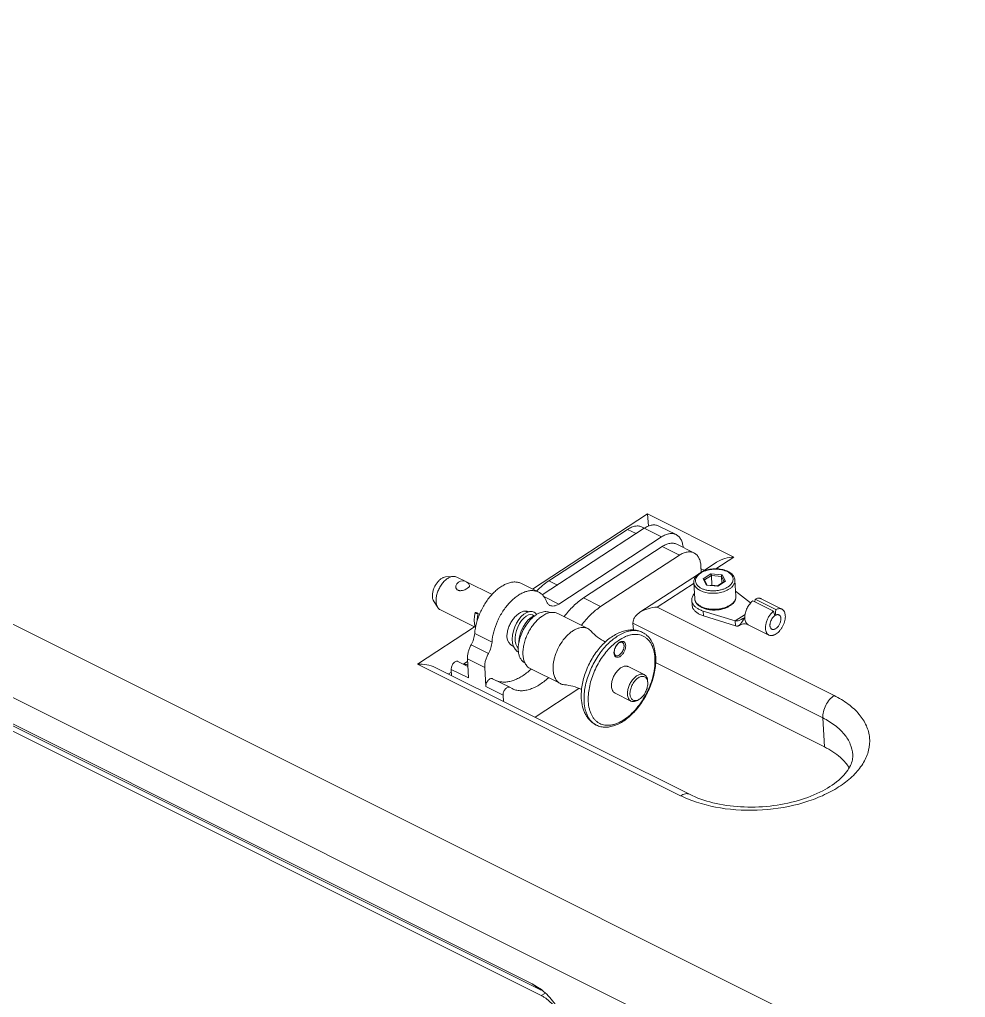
# Model space of a CAD drawing. Header units: millimetres. Extents: x 1177 to 3850, y 93 to 1984.
# Drawn here: x 2818.8 to 2956.1, y 1535.5 to 1677.5 of the extents above; entities that cross this region are included whole.
import ezdxf

# ---------------------------------------------------------------- set-up
doc = ezdxf.new("R2010")
doc.units = ezdxf.units.MM
doc.header["$LTSCALE"] = 0.1
doc.layers.get('Defpoints').update_dxf_attribs({"lineweight": 9})

msp = doc.modelspace()

# ---------------------------------------------------------------- linework, layer by layer
at = {"layer": 'Defpoints'}
for p, q in [((2956.12, 1520.56), (2638.06, 1679.6)), ((2947.95, 1514.03), (2631.15, 1672.43)), ((2685.83, 1641.24), (2893.26, 1537.52)), ((2687.09, 1640.33), (2894.52, 1536.61)), ((2894.52, 1535.84), (2687.09, 1639.56)), ((2893.3, 1594.8), (2910, 1605.71)), ((2910, 1605.71), (2922.53, 1599.45)), ((2910.1, 1603.93), (2910, 1605.71)), ((2894.71, 1593.96), (2909.51, 1603.62)), ((2909.21, 1603.8), (2909.54, 1603.64)), ((2909.51, 1603.62), (2912.02, 1602.37)), ((2911.63, 1603.95), (2914.14, 1602.7)), ((2895.66, 1596.01), (2907.09, 1603.47)), ((2912.02, 1602.37), (2897.09, 1592.63)), ((2907.09, 1603.47), (2908.33, 1602.85)), ((2900.67, 1593.51), (2912.1, 1600.97)), ((2914.6, 1599.72), (2912.1, 1600.97)), ((2916.72, 1600.05), (2914.22, 1601.3)), ((2914.6, 1599.72), (2903.17, 1592.26)), ((2922.53, 1599.45), (2919.89, 1597.74)), ((2917.74, 1598.12), (2917.79, 1597.25)), ((2920, 1598.7), (2917.76, 1597.23)), ((2881.77, 1596.65), (2880.68, 1596.56)), ((2883.49, 1595.96), (2882.3, 1596.55)), ((2917.38, 1596.99), (2908.86, 1591.43)), ((2917.76, 1597.76), (2918.22, 1597.53)), ((2918.04, 1596.28), (2919.19, 1597.03)), ((2918.25, 1596.12), (2919.25, 1596.78)), ((2919.19, 1597.03), (2920.83, 1596.87)), ((2919.25, 1596.78), (2920.7, 1596.64)), ((2919.25, 1596.78), (2919.33, 1595.37)), ((2920.7, 1596.64), (2921.11, 1595.89)), ((2920.7, 1596.64), (2920.76, 1595.66)), ((2920.83, 1596.87), (2921.32, 1595.96)), ((2887.41, 1594), (2883.72, 1595.84)), ((2891.68, 1595.61), (2894.19, 1594.36)), ((2896.9, 1595.39), (2895.66, 1596.01)), ((2916.74, 1595.68), (2911.39, 1592.18)), ((2916.71, 1595.74), (2916.84, 1593.41)), ((2918.53, 1595.37), (2918.04, 1596.28)), ((2918.64, 1595.39), (2918.22, 1596.17)), ((2920.17, 1595.21), (2918.53, 1595.37)), ((2920.13, 1595.25), (2918.61, 1595.39)), ((2919.33, 1595.37), (2919.28, 1595.33)), ((2920.19, 1595.29), (2919.33, 1595.37)), ((2921.18, 1595.94), (2920.13, 1595.25)), ((2921.32, 1595.96), (2920.17, 1595.21)), ((2922.67, 1596.08), (2922.81, 1593.76)), ((2897.09, 1592.63), (2894.93, 1593.71)), ((2924.95, 1592.8), (2922.76, 1594.52)), ((2879.53, 1592.15), (2878.94, 1593.08)), ((2900.67, 1593.51), (2903.17, 1592.26)), ((2916.45, 1592.47), (2916.41, 1593.18)), ((2925.26, 1593.11), (2928.27, 1591.61)), ((2925.57, 1592.96), (2925.61, 1593.34)), ((2925.61, 1593.34), (2928.62, 1591.84)), ((2926.48, 1593.4), (2929.48, 1591.9)), ((2884.98, 1589.26), (2879.92, 1591.79)), ((2892.55, 1591.43), (2892.21, 1591.6)), ((2893.58, 1590.92), (2893.25, 1591.08)), ((2893.32, 1591.06), (2893.35, 1591.03)), ((2901.33, 1589.07), (2896.94, 1591.26)), ((2911.39, 1592.18), (2937.06, 1579.36)), ((2918.06, 1591.62), (2922.69, 1590.19)), ((2918.1, 1590.91), (2918.06, 1591.62)), ((2918.1, 1590.91), (2922.73, 1589.49)), ((2922.69, 1590.19), (2924.14, 1591.13)), ((2928.27, 1591.61), (2928.46, 1590.94)), ((2928.44, 1591.02), (2928.52, 1590.98)), ((2928.52, 1590.98), (2928.62, 1591.84)), ((2907.87, 1589.87), (2935.43, 1576.11)), ((2907.87, 1589.87), (2907.93, 1588.85)), ((2922.73, 1589.49), (2922.69, 1590.19)), ((2924.6, 1589.63), (2927.6, 1588.13)), ((2876.59, 1583.9), (2884.88, 1589.31)), ((2884.9, 1588.36), (2887.41, 1587.11)), ((2884.98, 1589.27), (2885.01, 1589.2)), ((2884.37, 1586.7), (2886.88, 1585.45)), ((2890.54, 1586.48), (2890.26, 1586.63)), ((2890.38, 1586.57), (2890.31, 1586.59)), ((2914.79, 1564.82), (2876.59, 1583.9)), ((2883.91, 1583.59), (2882.47, 1584.31)), ((2883.31, 1583.93), (2883.87, 1584.3)), ((2883.84, 1584.68), (2886.35, 1583.43)), ((2883.84, 1584.68), (2884, 1581.9)), ((2935.67, 1571.89), (2911.16, 1584.13)), ((2916.06, 1565.02), (2879.18, 1583.43)), ((2881.09, 1582.48), (2881.52, 1582.76)), ((2884, 1581.9), (2881.5, 1583.15)), ((2881.5, 1583.15), (2881.55, 1582.25)), ((2886.51, 1580.65), (2886.35, 1583.43)), ((2897.34, 1581.08), (2892.95, 1583.27)), ((2909.5, 1582.39), (2907.18, 1583.55)), ((2887.48, 1581.8), (2889.98, 1580.55)), ((2910, 1581.43), (2910.01, 1581.22)), ((2886.51, 1580.65), (2889.01, 1579.4)), ((2890.32, 1580.35), (2889.98, 1580.55)), ((2893.65, 1576.21), (2900.03, 1580.37)), ((2907.58, 1578.55), (2905.26, 1579.71)), ((2889.07, 1578.5), (2889.01, 1579.4)), ((2908.83, 1578.84), (2908.65, 1578.73)), ((2935.67, 1571.89), (2935.43, 1576.11)), ((2893.26, 1537.52), (2894.4, 1536.81)), ((2893.26, 1537.52), (2894.52, 1536.61)), ((2894.52, 1535.84), (2895.15, 1536.15))]:
    msp.add_line(p, q, dxfattribs=at)
for points in [[(2884.98, 1591.38), (2884.86, 1590.85), (2884.81, 1590.28), (2884.85, 1589.74), (2884.98, 1589.27)], [(2885.25, 1590.2), (2885.24, 1590.34), (2885.29, 1590.82), (2885.39, 1591.25)], [(2892.86, 1591.53), (2892.46, 1591.4), (2892.05, 1591.16), (2891.66, 1590.81), (2891.29, 1590.37), (2890.97, 1589.87), (2890.71, 1589.31), (2890.51, 1588.72), (2890.39, 1588.11), (2890.35, 1587.53), (2890.4, 1586.97)], [(2891.23, 1586.2), (2891.04, 1586.43), (2890.88, 1586.79), (2890.79, 1587.23), (2890.78, 1587.71), (2890.84, 1588.23), (2890.97, 1588.77), (2891.17, 1589.29), (2891.42, 1589.79), (2891.71, 1590.22), (2892.04, 1590.58), (2892.38, 1590.87), (2892.71, 1591.05), (2893.02, 1591.12)], [(2893.65, 1590.94), (2893.5, 1590.9), (2893.09, 1590.66), (2892.68, 1590.32), (2892.3, 1589.89), (2891.97, 1589.39), (2891.69, 1588.84), (2891.48, 1588.25), (2891.34, 1587.66), (2891.29, 1587.07), (2891.3, 1586.97)], [(2893.51, 1591.44), (2893.23, 1591.53), (2892.86, 1591.53)], [(2893.02, 1591.12), (2893.28, 1591.08), (2893.32, 1591.06)], [(2893.89, 1591.1), (2893.89, 1591.11), (2893.67, 1591.34), (2893.51, 1591.44)], [(2923.23, 1589.5), (2923.31, 1589.54), (2923.45, 1589.61), (2923.59, 1589.67), (2923.74, 1589.71), (2923.89, 1589.74), (2924.04, 1589.75), (2924.19, 1589.74), (2924.33, 1589.72), (2924.44, 1589.69), (2924.54, 1589.66), (2924.6, 1589.63)], [(2889.67, 1587.4), (2889.58, 1587.85), (2889.57, 1587.97)], [(2890.31, 1586.59), (2890.07, 1586.75), (2889.84, 1587.03), (2889.67, 1587.4)], [(2890.4, 1586.97), (2890.54, 1586.48), (2890.77, 1586.07), (2891.08, 1585.76), (2891.26, 1585.64)]]:
    msp.add_lwpolyline(points, dxfattribs=at)
for centre, radius, start, end in [((2883.16, 1594.99), 1.03, 18.1333, 163.4027), ((2921.63, 1593.69), 1.18, 348.9937, 3.2277), ((2918.02, 1593.48), 1.18, 183.3814, 198.0187), ((2917.82, 1593.47), 0.987, 183.3014, 191.8799), ((2892.34, 1590.66), 0.951, 62.3937, 63.4567), ((2896.25, 1589.19), 2.23, 98.6652, 100.8732), ((2883.38, 1591.2), 1.03, 236.4559, 251.1939), ((2923.58, 1590.71), 0.514, 357.4202, 359.747), ((2923.62, 1590.71), 0.473, 356.2462, 357.3946), ((2906.34, 1585.57), 1.23, 179.9534, 183.2854), ((2894.2, 1585.06), 2.24, 206.0307, 207.5188), ((2886.13, 1590.67), 10.22, 312.6094, 312.9185), ((2908.01, 1580.03), 1.44, 296.2604, 296.7102)]:
    msp.add_arc(centre, radius, start, end, dxfattribs=at)
for points, knots in [([(2907.09, 1603.47), (2907.27, 1603.59), (2907.63, 1603.79), (2908.19, 1603.96), (2908.65, 1603.97), (2908.98, 1603.9), (2909.14, 1603.84), (2909.21, 1603.8)], [0, 0, 0, 0, 0.289022, 0.5479, 0.781135, 0.891568, 1, 1, 1, 1]), ([(2911.63, 1603.95), (2911.56, 1603.99), (2911.41, 1604.05), (2911.08, 1604.12), (2910.62, 1604.11), (2910.05, 1603.94), (2909.69, 1603.74), (2909.51, 1603.62)], [0, 0, 0, 0, 0.108432, 0.218865, 0.4521, 0.710978, 1, 1, 1, 1]), ([(2912.02, 1602.37), (2912.2, 1602.49), (2912.56, 1602.69), (2913.12, 1602.86), (2913.58, 1602.87), (2913.91, 1602.8), (2914.07, 1602.74), (2914.14, 1602.7)], [0, 0, 0, 0, 0.289022, 0.5479, 0.781135, 0.891568, 1, 1, 1, 1]), ([(2914.14, 1602.7), (2914.21, 1602.67), (2914.35, 1602.58), (2914.6, 1602.36), (2914.86, 1602), (2915.07, 1601.46), (2915.13, 1601.05), (2915.15, 1600.84)], [0, 0, 0, 0, 0.108696, 0.219351, 0.452798, 0.711465, 1, 1, 1, 1]), ([(2912.1, 1600.97), (2912.28, 1601.09), (2912.64, 1601.28), (2913.2, 1601.45), (2913.66, 1601.47), (2913.99, 1601.4), (2914.15, 1601.34), (2914.22, 1601.3)], [0, 0, 0, 0, 0.289022, 0.5479, 0.781135, 0.891568, 1, 1, 1, 1]), ([(2916.72, 1600.05), (2916.65, 1600.08), (2916.5, 1600.15), (2916.17, 1600.22), (2915.71, 1600.2), (2915.15, 1600.03), (2914.78, 1599.84), (2914.6, 1599.72)], [0, 0, 0, 0, 0.108432, 0.218865, 0.4521, 0.710978, 1, 1, 1, 1]), ([(2917.74, 1598.12), (2917.72, 1598.34), (2917.67, 1598.75), (2917.46, 1599.32), (2917.2, 1599.7), (2916.94, 1599.92), (2916.8, 1600.01), (2916.72, 1600.05)], [0, 0, 0, 0, 0.289577, 0.548655, 0.781661, 0.891853, 1, 1, 1, 1]), ([(2920, 1598.7), (2920.37, 1598.93), (2921.2, 1599.28), (2922.08, 1599.43), (2922.53, 1599.45)], [0, 0, 0, 0, 0.49299, 1, 1, 1, 1]), ([(2880.68, 1596.56), (2880.56, 1596.55), (2880.38, 1596.5), (2880.16, 1596.38), (2879.91, 1596.23), (2879.62, 1595.96), (2879.32, 1595.58), (2879.06, 1595.13), (2878.88, 1594.66), (2878.77, 1594.19), (2878.75, 1593.87), (2878.76, 1593.72)], [0, 0, 0, 0, 0.096054, 0.149622, 0.206877, 0.331292, 0.465985, 0.60587, 0.745164, 0.878151, 1, 1, 1, 1]), ([(2881.77, 1596.65), (2881.62, 1596.63), (2881.39, 1596.57), (2881.09, 1596.42), (2880.78, 1596.22), (2880.4, 1595.88), (2880.01, 1595.38), (2879.68, 1594.81), (2879.44, 1594.2), (2879.3, 1593.59), (2879.28, 1593.18), (2879.29, 1592.99)], [0, 0, 0, 0, 0.096055, 0.149625, 0.206878, 0.331293, 0.465986, 0.60587, 0.745165, 0.878148, 1, 1, 1, 1]), ([(2882.3, 1596.55), (2882.22, 1596.59), (2882.04, 1596.65), (2881.86, 1596.65), (2881.77, 1596.65)], [0, 0, 0, 0, 0.487096, 1, 1, 1, 1]), ([(2916.71, 1595.74), (2916.7, 1595.8), (2916.7, 1595.93), (2916.74, 1596.13), (2916.81, 1596.32), (2916.91, 1596.5), (2917.04, 1596.67), (2917.24, 1596.89), (2917.43, 1597.03), (2917.56, 1597.12)], [0, 0, 0, 0, 0.114823, 0.230496, 0.348347, 0.469259, 0.594212, 0.724032, 1, 1, 1, 1]), ([(2917.68, 1597.11), (2917.57, 1597.04), (2917.41, 1596.92), (2917.23, 1596.72), (2917.12, 1596.58), (2917.04, 1596.43), (2916.98, 1596.27), (2916.95, 1596.12), (2916.95, 1595.96), (2916.97, 1595.81), (2917.02, 1595.66), (2917.09, 1595.51), (2917.19, 1595.37), (2917.31, 1595.24), (2917.51, 1595.07), (2917.82, 1594.89), (2918.24, 1594.72), (2918.72, 1594.6), (2919.24, 1594.55), (2919.77, 1594.55), (2920.29, 1594.61), (2920.8, 1594.72), (2921.26, 1594.89), (2921.54, 1595.04), (2921.67, 1595.13)], [0, 0, 0, 0, 0.060325, 0.088087, 0.114306, 0.139141, 0.162829, 0.185694, 0.208128, 0.230561, 0.253426, 0.277114, 0.301949, 0.32817, 0.355933, 0.416255, 0.482844, 0.554737, 0.63044, 0.708127, 0.785814, 0.861518, 0.933409, 1, 1, 1, 1]), ([(2917.56, 1597.12), (2917.66, 1597.19), (2917.88, 1597.31), (2918.24, 1597.47), (2918.63, 1597.59), (2919.04, 1597.68), (2919.46, 1597.73), (2919.89, 1597.74), (2920.31, 1597.73), (2920.72, 1597.67), (2921.11, 1597.58), (2921.47, 1597.45), (2921.8, 1597.3), (2922.08, 1597.11), (2922.32, 1596.89), (2922.51, 1596.64), (2922.63, 1596.37), (2922.67, 1596.18), (2922.67, 1596.08)], [0, 0, 0, 0, 0.062055, 0.127442, 0.195617, 0.265876, 0.337349, 0.409097, 0.480162, 0.54963, 0.616689, 0.680697, 0.741247, 0.798234, 0.851897, 0.902833, 0.951881, 1, 1, 1, 1]), ([(2921.67, 1595.13), (2921.78, 1595.2), (2921.94, 1595.33), (2922.12, 1595.52), (2922.23, 1595.66), (2922.31, 1595.81), (2922.37, 1595.97), (2922.4, 1596.12), (2922.41, 1596.28), (2922.38, 1596.43), (2922.34, 1596.58), (2922.26, 1596.73), (2922.16, 1596.87), (2922.04, 1597), (2921.84, 1597.17), (2921.53, 1597.35), (2921.11, 1597.52), (2920.63, 1597.64), (2920.12, 1597.69), (2919.59, 1597.69), (2919.06, 1597.63), (2918.56, 1597.52), (2918.09, 1597.35), (2917.81, 1597.2), (2917.68, 1597.11)], [0, 0, 0, 0, 0.060325, 0.088087, 0.114306, 0.139141, 0.162829, 0.185694, 0.208128, 0.230561, 0.253426, 0.277114, 0.301949, 0.32817, 0.355933, 0.416255, 0.482844, 0.554737, 0.63044, 0.708127, 0.785814, 0.861518, 0.933409, 1, 1, 1, 1]), ([(2919.25, 1596.78), (2919.25, 1596.8), (2919.24, 1596.85), (2919.23, 1596.92), (2919.21, 1596.98), (2919.2, 1597.01), (2919.19, 1597.03)], [0, 0, 0, 0, 0.260723, 0.541084, 0.7961, 1, 1, 1, 1]), ([(2920.7, 1596.64), (2920.7, 1596.66), (2920.71, 1596.71), (2920.73, 1596.77), (2920.78, 1596.83), (2920.81, 1596.86), (2920.83, 1596.87)], [0, 0, 0, 0, 0.241339, 0.506831, 0.76594, 1, 1, 1, 1]), ([(2882.17, 1595.28), (2882.16, 1595.25), (2882.14, 1595.17), (2882.15, 1595.05), (2882.18, 1594.93), (2882.24, 1594.83), (2882.32, 1594.73), (2882.43, 1594.66), (2882.55, 1594.6), (2882.69, 1594.57), (2882.84, 1594.57), (2883.05, 1594.58), (2883.3, 1594.65), (2883.59, 1594.77), (2883.77, 1594.86), (2883.85, 1594.92)], [0, 0, 0, 0, 0.053057, 0.105834, 0.158792, 0.212479, 0.267554, 0.324753, 0.384781, 0.448087, 0.514713, 0.584255, 0.728369, 0.870912, 1, 1, 1, 1]), ([(2883.85, 1594.92), (2883.9, 1594.95), (2883.98, 1595.01), (2884.07, 1595.1), (2884.12, 1595.17), (2884.14, 1595.21), (2884.15, 1595.26), (2884.14, 1595.29), (2884.14, 1595.31)], [0, 0, 0, 0, 0.336681, 0.608514, 0.720474, 0.819342, 0.910105, 1, 1, 1, 1]), ([(2891.68, 1595.61), (2891.54, 1595.68), (2891.23, 1595.79), (2890.73, 1595.85), (2890.2, 1595.8), (2889.65, 1595.64), (2889.08, 1595.38), (2888.52, 1595.03), (2887.97, 1594.59), (2887.25, 1593.89), (2886.43, 1592.83), (2885.66, 1591.41), (2885.12, 1589.91), (2884.94, 1588.87), (2884.9, 1588.36)], [0, 0, 0, 0, 0.04292, 0.087368, 0.134623, 0.185562, 0.240643, 0.299955, 0.363283, 0.430175, 0.571877, 0.718846, 0.863857, 1, 1, 1, 1]), ([(2893.89, 1594.51), (2894.16, 1594.8), (2894.72, 1595.33), (2895.34, 1595.8), (2895.66, 1596.01)], [0, 0, 0, 0, 0.516012, 1, 1, 1, 1]), ([(2916.71, 1595.74), (2916.71, 1595.65), (2916.74, 1595.48), (2916.86, 1595.24), (2917.03, 1595.01), (2917.26, 1594.8), (2917.55, 1594.62), (2917.88, 1594.47), (2918.24, 1594.34), (2918.64, 1594.26), (2919.06, 1594.2), (2919.5, 1594.18), (2919.93, 1594.2), (2920.37, 1594.26), (2920.78, 1594.35), (2921.18, 1594.47), (2921.54, 1594.63), (2921.76, 1594.75), (2921.87, 1594.82)], [0, 0, 0, 0, 0.0426, 0.086992, 0.134627, 0.186438, 0.242834, 0.303787, 0.368918, 0.43759, 0.508974, 0.58211, 0.655959, 0.72945, 0.80153, 0.871204, 0.937601, 1, 1, 1, 1]), ([(2918.22, 1596.17), (2918.21, 1596.2), (2918.16, 1596.24), (2918.09, 1596.27), (2918.06, 1596.27), (2918.04, 1596.28)], [0, 0, 0, 0, 0.487441, 0.744957, 1, 1, 1, 1]), ([(2918.61, 1595.39), (2918.6, 1595.39), (2918.58, 1595.39), (2918.56, 1595.39), (2918.54, 1595.38), (2918.53, 1595.37)], [0, 0, 0, 0, 0.222071, 0.588772, 1, 1, 1, 1]), ([(2920.13, 1595.25), (2920.14, 1595.25), (2920.14, 1595.25), (2920.14, 1595.24), (2920.15, 1595.24)], [0, 0, 0, 0, 0.427281, 1, 1, 1, 1]), ([(2920.15, 1595.24), (2920.15, 1595.24), (2920.16, 1595.23), (2920.16, 1595.22), (2920.17, 1595.21)], [0, 0, 0, 0, 0.442722, 1, 1, 1, 1]), ([(2921.18, 1595.94), (2921.19, 1595.94), (2921.23, 1595.96), (2921.28, 1595.97), (2921.32, 1595.96)], [0, 0, 0, 0, 0.236874, 1, 1, 1, 1]), ([(2921.87, 1594.82), (2921.99, 1594.9), (2922.17, 1595.04), (2922.37, 1595.25), (2922.48, 1595.41), (2922.57, 1595.57), (2922.64, 1595.74), (2922.67, 1595.91), (2922.68, 1596.03), (2922.67, 1596.08)], [0, 0, 0, 0, 0.289845, 0.423235, 0.549211, 0.668537, 0.782352, 0.892212, 1, 1, 1, 1]), ([(2878.94, 1593.08), (2878.92, 1593.12), (2878.85, 1593.24), (2878.79, 1593.46), (2878.76, 1593.63), (2878.76, 1593.72)], [0, 0, 0, 0, 0.226785, 0.59526, 1, 1, 1, 1]), ([(2894.19, 1594.36), (2894.04, 1594.43), (2893.74, 1594.54), (2893.23, 1594.6), (2892.7, 1594.55), (2892.15, 1594.39), (2891.59, 1594.13), (2891.03, 1593.78), (2890.48, 1593.34), (2889.75, 1592.63), (2888.94, 1591.58), (2888.16, 1590.16), (2887.62, 1588.65), (2887.44, 1587.62), (2887.41, 1587.11)], [0, 0, 0, 0, 0.04292, 0.087368, 0.134623, 0.185562, 0.240643, 0.299955, 0.363283, 0.430175, 0.571877, 0.718846, 0.863857, 1, 1, 1, 1]), ([(2895.33, 1593.01), (2895.27, 1593.16), (2895.14, 1593.45), (2894.87, 1593.83), (2894.56, 1594.14), (2894.31, 1594.29), (2894.19, 1594.36)], [0, 0, 0, 0, 0.270292, 0.524026, 0.765313, 1, 1, 1, 1]), ([(2916.79, 1594.17), (2916.73, 1594.09), (2916.61, 1593.94), (2916.48, 1593.69), (2916.41, 1593.43), (2916.4, 1593.26), (2916.41, 1593.18)], [0, 0, 0, 0, 0.272713, 0.526919, 0.767217, 1, 1, 1, 1]), ([(2922.71, 1593.26), (2922.75, 1593.34), (2922.8, 1593.5), (2922.81, 1593.67), (2922.81, 1593.76)], [0, 0, 0, 0, 0.509969, 1, 1, 1, 1]), ([(2879.53, 1592.15), (2879.49, 1592.21), (2879.41, 1592.36), (2879.32, 1592.64), (2879.3, 1592.87), (2879.29, 1592.99)], [0, 0, 0, 0, 0.226787, 0.595199, 1, 1, 1, 1]), ([(2895.82, 1592.43), (2895.77, 1592.46), (2895.66, 1592.53), (2895.48, 1592.71), (2895.38, 1592.88), (2895.33, 1593.01)], [0, 0, 0, 0, 0.235087, 0.476836, 1, 1, 1, 1]), ([(2897.09, 1592.63), (2896.98, 1592.56), (2896.77, 1592.44), (2896.43, 1592.34), (2896.11, 1592.33), (2895.91, 1592.39), (2895.82, 1592.43)], [0, 0, 0, 0, 0.289224, 0.548312, 0.78171, 1, 1, 1, 1]), ([(2897.89, 1590.79), (2898.29, 1591.34), (2898.94, 1592.1), (2899.91, 1592.97), (2900.41, 1593.34), (2900.67, 1593.51)], [0, 0, 0, 0, 0.52195, 0.767479, 1, 1, 1, 1]), ([(2903.17, 1592.26), (2902.92, 1592.09), (2902.42, 1591.72), (2901.45, 1590.85), (2900.8, 1590.09), (2900.39, 1589.54)], [0, 0, 0, 0, 0.232521, 0.47805, 1, 1, 1, 1]), ([(2916.41, 1593.18), (2916.41, 1593.12), (2916.42, 1593), (2916.47, 1592.84), (2916.55, 1592.67), (2916.65, 1592.51), (2916.77, 1592.36), (2916.98, 1592.16), (2917.15, 1592.04), (2917.28, 1591.96)], [0, 0, 0, 0, 0.110412, 0.22251, 0.337852, 0.457784, 0.583366, 0.715368, 1, 1, 1, 1]), ([(2916.45, 1592.47), (2916.45, 1592.39), (2916.48, 1592.22), (2916.54, 1592.06), (2916.58, 1591.99)], [0, 0, 0, 0, 0.492255, 1, 1, 1, 1]), ([(2916.86, 1593.27), (2916.86, 1593.25), (2916.88, 1593.18), (2916.9, 1593.11), (2916.92, 1593.07)], [0, 0, 0, 0, 0.247183, 1, 1, 1, 1]), ([(2917.88, 1592.12), (2917.77, 1592.18), (2917.54, 1592.3), (2917.25, 1592.54), (2917.03, 1592.81), (2916.93, 1593.01), (2916.89, 1593.12)], [0, 0, 0, 0, 0.274082, 0.529937, 0.770336, 1, 1, 1, 1]), ([(2916.92, 1593.07), (2916.95, 1593), (2917.03, 1592.86), (2917.19, 1592.67), (2917.38, 1592.5), (2917.53, 1592.4), (2917.61, 1592.35)], [0, 0, 0, 0, 0.225257, 0.465288, 0.72306, 1, 1, 1, 1]), ([(2917.61, 1592.35), (2917.76, 1592.26), (2918.08, 1592.11), (2918.61, 1591.96), (2919.19, 1591.87), (2919.8, 1591.86), (2920.41, 1591.91), (2920.99, 1592.04), (2921.53, 1592.23), (2921.85, 1592.4), (2922, 1592.5)], [0, 0, 0, 0, 0.110773, 0.231955, 0.360993, 0.494545, 0.628865, 0.760142, 0.884821, 1, 1, 1, 1]), ([(2921.95, 1592.37), (2921.82, 1592.29), (2921.52, 1592.13), (2921.03, 1591.95), (2920.51, 1591.82), (2919.95, 1591.76), (2919.4, 1591.75), (2918.86, 1591.81), (2918.35, 1591.93), (2918.03, 1592.05), (2917.88, 1592.12)], [0, 0, 0, 0, 0.11539, 0.238418, 0.367166, 0.499009, 0.630996, 0.760156, 0.883829, 1, 1, 1, 1]), ([(2922.79, 1593.47), (2922.77, 1593.36), (2922.69, 1593.15), (2922.51, 1592.86), (2922.26, 1592.59), (2922.06, 1592.45), (2921.95, 1592.37)], [0, 0, 0, 0, 0.230362, 0.471027, 0.726633, 1, 1, 1, 1]), ([(2922, 1592.5), (2922.08, 1592.55), (2922.24, 1592.66), (2922.44, 1592.85), (2922.6, 1593.05), (2922.68, 1593.19), (2922.71, 1593.26)], [0, 0, 0, 0, 0.276888, 0.535367, 0.775759, 1, 1, 1, 1]), ([(2925.26, 1593.11), (2925.18, 1593.04), (2925.02, 1592.89), (2924.8, 1592.63), (2924.6, 1592.34), (2924.42, 1592.03), (2924.28, 1591.7), (2924.18, 1591.36), (2924.11, 1591.03), (2924.1, 1590.81), (2924.1, 1590.71)], [0, 0, 0, 0, 0.117536, 0.241854, 0.370853, 0.502114, 0.63309, 0.761247, 0.884221, 1, 1, 1, 1]), ([(2926.48, 1593.4), (2926.45, 1593.41), (2926.38, 1593.44), (2926.25, 1593.47), (2926.07, 1593.48), (2925.84, 1593.44), (2925.69, 1593.38), (2925.61, 1593.34)], [0, 0, 0, 0, 0.112052, 0.225581, 0.461953, 0.718412, 1, 1, 1, 1]), ([(2879.92, 1591.79), (2879.84, 1591.83), (2879.69, 1591.93), (2879.58, 1592.08), (2879.53, 1592.15)], [0, 0, 0, 0, 0.487105, 1, 1, 1, 1]), ([(2885.32, 1591.31), (2885.3, 1591.32), (2885.27, 1591.33), (2885.22, 1591.35), (2885.16, 1591.37), (2885.11, 1591.38), (2885.06, 1591.39), (2885.03, 1591.39), (2885, 1591.39), (2884.99, 1591.39), (2884.98, 1591.39), (2884.98, 1591.38)], [0, 0, 0, 0, 0.147754, 0.31141, 0.477901, 0.635642, 0.773795, 0.88303, 0.925047, 0.958153, 1, 1, 1, 1]), ([(2884.98, 1591.38), (2884.98, 1591.38), (2884.98, 1591.37), (2884.99, 1591.36), (2885, 1591.35), (2885.02, 1591.34), (2885.04, 1591.33), (2885.05, 1591.32)], [0, 0, 0, 0, 0.121714, 0.212875, 0.327048, 0.622476, 1, 1, 1, 1]), ([(2885.05, 1591.32), (2885.07, 1591.31), (2885.1, 1591.3), (2885.15, 1591.28), (2885.21, 1591.26), (2885.26, 1591.25), (2885.31, 1591.24), (2885.34, 1591.24), (2885.36, 1591.24), (2885.38, 1591.24), (2885.39, 1591.24), (2885.39, 1591.25)], [0, 0, 0, 0, 0.147792, 0.311489, 0.478016, 0.635778, 0.773928, 0.883134, 0.925126, 0.958203, 1, 1, 1, 1]), ([(2885.39, 1591.25), (2885.39, 1591.25), (2885.39, 1591.26), (2885.38, 1591.27), (2885.37, 1591.28), (2885.35, 1591.29), (2885.33, 1591.31), (2885.32, 1591.31)], [0, 0, 0, 0, 0.121814, 0.213025, 0.327222, 0.622615, 1, 1, 1, 1]), ([(2892.21, 1591.62), (2892.06, 1591.6), (2891.74, 1591.52), (2891.28, 1591.26), (2890.83, 1590.87), (2890.42, 1590.38), (2890.07, 1589.82), (2889.8, 1589.21), (2889.62, 1588.58), (2889.57, 1588.16), (2889.57, 1587.96)], [0, 0, 0, 0, 0.095361, 0.204495, 0.326934, 0.459775, 0.598622, 0.738344, 0.87369, 1, 1, 1, 1]), ([(2895.83, 1591.38), (2895.74, 1591.42), (2895.54, 1591.5), (2895.23, 1591.54), (2894.89, 1591.52), (2894.54, 1591.43), (2894.19, 1591.29), (2893.83, 1591.09), (2893.48, 1590.83), (2893.01, 1590.41), (2892.46, 1589.78), (2891.93, 1588.9), (2891.52, 1587.96), (2891.34, 1587.3), (2891.29, 1586.97)], [0, 0, 0, 0, 0.043085, 0.087524, 0.134474, 0.184769, 0.23889, 0.297001, 0.359, 0.424564, 0.564199, 0.710829, 0.858213, 1, 1, 1, 1]), ([(2892.77, 1591.52), (2892.69, 1591.56), (2892.5, 1591.62), (2892.31, 1591.62), (2892.21, 1591.62)], [0, 0, 0, 0, 0.487257, 1, 1, 1, 1]), ([(2894.63, 1590.84), (2894.6, 1590.82), (2894.5, 1590.75), (2894.4, 1590.67), (2894.32, 1590.61)], [0, 0, 0, 0, 0.245653, 1, 1, 1, 1]), ([(2895.83, 1591.38), (2895.63, 1591.34), (2895.21, 1591.2), (2894.82, 1590.97), (2894.63, 1590.84)], [0, 0, 0, 0, 0.472219, 1, 1, 1, 1]), ([(2896.94, 1591.26), (2896.87, 1591.29), (2896.71, 1591.36), (2896.37, 1591.43), (2896.1, 1591.42), (2895.92, 1591.4)], [0, 0, 0, 0, 0.239957, 0.484283, 1, 1, 1, 1]), ([(2907.87, 1589.87), (2907.86, 1590.02), (2907.91, 1590.33), (2908.12, 1590.76), (2908.45, 1591.13), (2908.72, 1591.33), (2908.86, 1591.43)], [0, 0, 0, 0, 0.235122, 0.479155, 0.734683, 1, 1, 1, 1]), ([(2908.86, 1591.43), (2909.23, 1591.66), (2910.06, 1592.01), (2910.94, 1592.16), (2911.39, 1592.18)], [0, 0, 0, 0, 0.49299, 1, 1, 1, 1]), ([(2916.58, 1591.99), (2916.65, 1591.87), (2916.77, 1591.7), (2916.98, 1591.5), (2917.23, 1591.3), (2917.6, 1591.09), (2917.93, 1590.97), (2918.1, 1590.91)], [0, 0, 0, 0, 0.212832, 0.32802, 0.449617, 0.712275, 1, 1, 1, 1]), ([(2917.28, 1591.96), (2917.31, 1591.94), (2917.46, 1591.86), (2917.6, 1591.79), (2917.72, 1591.74)], [0, 0, 0, 0, 0.24174, 1, 1, 1, 1]), ([(2917.72, 1591.74), (2917.75, 1591.73), (2917.86, 1591.68), (2917.97, 1591.64), (2918.06, 1591.62)], [0, 0, 0, 0, 0.245272, 1, 1, 1, 1]), ([(2927.93, 1591.28), (2927.82, 1591.15), (2927.62, 1590.87), (2927.37, 1590.42), (2927.2, 1589.94), (2927.12, 1589.53), (2927.1, 1589.22), (2927.11, 1589.01), (2927.14, 1588.81), (2927.19, 1588.62), (2927.26, 1588.46), (2927.36, 1588.32), (2927.47, 1588.21), (2927.56, 1588.15), (2927.6, 1588.13)], [0, 0, 0, 0, 0.144156, 0.29244, 0.43882, 0.577513, 0.642504, 0.703944, 0.761571, 0.815323, 0.865394, 0.912275, 0.956777, 1, 1, 1, 1]), ([(2927.6, 1588.13), (2927.64, 1588.11), (2927.71, 1588.08), (2927.84, 1588.06), (2927.96, 1588.05), (2928.1, 1588.06), (2928.23, 1588.1), (2928.42, 1588.16), (2928.66, 1588.3), (2928.94, 1588.52), (2929.2, 1588.79), (2929.44, 1589.11), (2929.64, 1589.47), (2929.8, 1589.84), (2929.92, 1590.22), (2929.98, 1590.6), (2929.99, 1590.95), (2929.95, 1591.22), (2929.89, 1591.42), (2929.83, 1591.54), (2929.76, 1591.66), (2929.68, 1591.76), (2929.59, 1591.84), (2929.52, 1591.88), (2929.48, 1591.9)], [0, 0, 0, 0, 0.022586, 0.045594, 0.069407, 0.094343, 0.12064, 0.148451, 0.20879, 0.2753, 0.347041, 0.422541, 0.5, 0.577459, 0.652959, 0.7247, 0.79121, 0.851549, 0.87936, 0.905657, 0.930593, 0.954407, 0.977414, 1, 1, 1, 1]), ([(2928.03, 1588.98), (2928, 1588.99), (2927.94, 1589.03), (2927.87, 1589.11), (2927.82, 1589.2), (2927.78, 1589.31), (2927.75, 1589.44), (2927.75, 1589.58), (2927.76, 1589.73), (2927.79, 1589.93), (2927.88, 1590.2), (2928.03, 1590.49), (2928.22, 1590.75), (2928.38, 1590.89), (2928.46, 1590.94)], [0, 0, 0, 0, 0.042924, 0.087557, 0.135297, 0.187058, 0.24326, 0.303906, 0.368659, 0.436927, 0.580629, 0.727648, 0.869853, 1, 1, 1, 1]), ([(2928.27, 1591.61), (2928.24, 1591.58), (2928.12, 1591.48), (2928.01, 1591.37), (2927.93, 1591.28)], [0, 0, 0, 0, 0.24141, 1, 1, 1, 1]), ([(2929.06, 1591.05), (2929.08, 1591.04), (2929.12, 1591.02), (2929.19, 1590.96), (2929.26, 1590.86), (2929.32, 1590.71), (2929.34, 1590.53), (2929.33, 1590.34), (2929.3, 1590.13), (2929.24, 1589.92), (2929.15, 1589.71), (2929.04, 1589.52), (2928.91, 1589.34), (2928.76, 1589.19), (2928.61, 1589.07), (2928.45, 1588.98), (2928.3, 1588.94), (2928.18, 1588.93), (2928.09, 1588.95), (2928.05, 1588.97), (2928.03, 1588.98)], [0, 0, 0, 0, 0.022596, 0.045614, 0.094257, 0.148295, 0.20866, 0.275199, 0.346972, 0.422506, 0.499999, 0.577492, 0.653026, 0.7248, 0.791339, 0.851705, 0.905743, 0.954386, 0.977404, 1, 1, 1, 1]), ([(2928.52, 1590.98), (2928.56, 1591.01), (2928.66, 1591.06), (2928.8, 1591.1), (2928.92, 1591.1), (2929, 1591.08), (2929.04, 1591.06), (2929.06, 1591.05)], [0, 0, 0, 0, 0.286852, 0.545003, 0.779124, 0.890482, 1, 1, 1, 1]), ([(2929.48, 1591.9), (2929.45, 1591.91), (2929.39, 1591.94), (2929.26, 1591.97), (2929.07, 1591.98), (2928.85, 1591.94), (2928.7, 1591.87), (2928.62, 1591.84)], [0, 0, 0, 0, 0.112052, 0.225583, 0.461946, 0.718426, 1, 1, 1, 1]), ([(2894.32, 1590.61), (2894.14, 1590.45), (2893.78, 1590.11), (2893.3, 1589.53), (2892.86, 1588.87), (2892.5, 1588.17), (2892.21, 1587.43), (2892.01, 1586.69), (2891.9, 1585.97), (2891.89, 1585.5), (2891.9, 1585.27)], [0, 0, 0, 0, 0.118965, 0.244803, 0.375138, 0.507284, 0.638439, 0.765853, 0.887057, 1, 1, 1, 1]), ([(2922.69, 1590.19), (2922.77, 1590.18), (2922.92, 1590.17), (2923.15, 1590.21), (2923.37, 1590.28), (2923.51, 1590.35), (2923.58, 1590.38)], [0, 0, 0, 0, 0.247558, 0.494236, 0.744941, 1, 1, 1, 1]), ([(2922.73, 1589.49), (2922.78, 1589.47), (2922.87, 1589.44), (2923, 1589.42), (2923.13, 1589.44), (2923.2, 1589.48), (2923.23, 1589.5)], [0, 0, 0, 0, 0.290124, 0.541146, 0.772216, 1, 1, 1, 1]), ([(2923.23, 1589.5), (2923.28, 1589.52), (2923.37, 1589.59), (2923.48, 1589.72), (2923.59, 1589.86), (2923.65, 1589.97), (2923.68, 1590.02)], [0, 0, 0, 0, 0.227966, 0.472379, 0.731759, 1, 1, 1, 1]), ([(2923.58, 1590.38), (2923.62, 1590.41), (2923.8, 1590.5), (2923.97, 1590.61), (2924.09, 1590.69)], [0, 0, 0, 0, 0.253638, 1, 1, 1, 1]), ([(2923.68, 1590.02), (2923.74, 1590.11), (2923.82, 1590.25), (2923.94, 1590.41), (2924.01, 1590.49), (2924.04, 1590.52)], [0, 0, 0, 0, 0.523715, 0.770352, 1, 1, 1, 1]), ([(2924.1, 1590.68), (2924.1, 1590.66), (2924.09, 1590.63), (2924.08, 1590.59), (2924.06, 1590.55), (2924.05, 1590.53), (2924.04, 1590.52)], [0, 0, 0, 0, 0.284575, 0.543203, 0.7789, 1, 1, 1, 1]), ([(2924.1, 1590.58), (2924.1, 1590.59), (2924.1, 1590.6), (2924.1, 1590.62), (2924.1, 1590.64), (2924.1, 1590.66), (2924.1, 1590.67), (2924.1, 1590.68)], [0, 0, 0, 0, 0.245604, 0.497585, 0.622068, 0.745667, 1, 1, 1, 1]), ([(2924.6, 1589.63), (2924.56, 1589.65), (2924.49, 1589.69), (2924.4, 1589.78), (2924.32, 1589.87), (2924.25, 1589.99), (2924.19, 1590.12), (2924.13, 1590.31), (2924.11, 1590.47), (2924.1, 1590.58)], [0, 0, 0, 0, 0.108032, 0.218126, 0.332096, 0.451469, 0.577456, 0.710764, 1, 1, 1, 1]), ([(2884.37, 1586.7), (2884.52, 1586.96), (2884.76, 1587.5), (2884.88, 1588.08), (2884.9, 1588.36)], [0, 0, 0, 0, 0.515697, 1, 1, 1, 1]), ([(2901.33, 1589.07), (2901.21, 1589.12), (2900.96, 1589.21), (2900.56, 1589.24), (2900.13, 1589.19), (2899.69, 1589.04), (2899.24, 1588.81), (2898.8, 1588.5), (2898.36, 1588.12), (2897.8, 1587.52), (2897.19, 1586.63), (2896.74, 1585.66), (2896.48, 1584.84), (2896.34, 1584.24), (2896.27, 1583.65), (2896.27, 1583.27), (2896.28, 1583.08)], [0, 0, 0, 0, 0.042929, 0.087606, 0.135452, 0.187389, 0.243829, 0.304752, 0.369795, 0.438337, 0.582403, 0.729344, 0.801352, 0.871007, 0.937473, 1, 1, 1, 1]), ([(2900.37, 1578.94), (2900.35, 1579.25), (2900.36, 1579.89), (2900.47, 1580.86), (2900.69, 1581.84), (2901.01, 1582.82), (2901.42, 1583.79), (2901.91, 1584.72), (2902.48, 1585.59), (2903.11, 1586.39), (2903.8, 1587.1), (2904.53, 1587.72), (2905.29, 1588.21), (2906.09, 1588.59), (2906.9, 1588.82), (2907.72, 1588.9), (2908.52, 1588.81), (2909.03, 1588.63), (2909.26, 1588.51)], [0, 0, 0, 0, 0.061923, 0.126532, 0.19343, 0.262067, 0.331694, 0.401494, 0.470627, 0.538312, 0.603899, 0.666935, 0.727233, 0.784913, 0.840395, 0.894316, 0.947343, 1, 1, 1, 1]), ([(2909.26, 1588.51), (2909.07, 1588.61), (2908.65, 1588.75), (2907.97, 1588.81), (2907.25, 1588.71), (2906.51, 1588.47), (2905.76, 1588.08), (2905.01, 1587.56), (2904.28, 1586.92), (2903.58, 1586.17), (2902.94, 1585.33), (2902.36, 1584.41), (2901.85, 1583.43), (2901.43, 1582.42), (2901.1, 1581.4), (2900.88, 1580.38), (2900.76, 1579.4), (2900.76, 1578.75), (2900.78, 1578.44)], [0, 0, 0, 0, 0.042917, 0.087581, 0.135415, 0.187337, 0.243762, 0.304668, 0.369693, 0.438216, 0.509427, 0.582384, 0.656066, 0.729419, 0.801406, 0.871046, 0.937482, 1, 1, 1, 1]), ([(2901.79, 1588.7), (2901.73, 1588.78), (2901.58, 1588.92), (2901.41, 1589.02), (2901.33, 1589.07)], [0, 0, 0, 0, 0.506119, 1, 1, 1, 1]), ([(2903.88, 1587.12), (2903.47, 1587.32), (2902.73, 1587.79), (2902.08, 1588.39), (2901.79, 1588.7)], [0, 0, 0, 0, 0.513888, 1, 1, 1, 1]), ([(2911.05, 1584.79), (2911.03, 1585.16), (2910.96, 1585.71), (2910.74, 1586.39), (2910.53, 1586.84), (2910.28, 1587.23), (2909.98, 1587.56), (2909.64, 1587.83), (2909.27, 1588.04), (2908.86, 1588.17), (2908.42, 1588.24), (2907.97, 1588.23), (2907.49, 1588.15), (2907, 1588), (2906.32, 1587.71), (2905.84, 1587.41), (2905.53, 1587.17)], [0, 0, 0, 0, 0.142971, 0.208608, 0.270512, 0.329118, 0.385067, 0.439229, 0.492635, 0.546391, 0.601568, 0.659103, 0.719727, 0.783952, 0.852064, 1, 1, 1, 1]), ([(2909.26, 1588.51), (2909.4, 1588.44), (2909.68, 1588.27), (2910.04, 1587.95), (2910.36, 1587.58), (2910.63, 1587.14), (2910.84, 1586.66), (2911.07, 1585.94), (2911.15, 1585.36), (2911.17, 1584.97)], [0, 0, 0, 0, 0.112813, 0.226837, 0.343537, 0.464008, 0.589268, 0.720114, 1, 1, 1, 1]), ([(2884.37, 1586.7), (2884.28, 1586.53), (2884.12, 1586.2), (2883.95, 1585.69), (2883.85, 1585.18), (2883.83, 1584.84), (2883.84, 1584.68)], [0, 0, 0, 0, 0.264743, 0.524608, 0.771839, 1, 1, 1, 1]), ([(2886.88, 1585.45), (2887.03, 1585.71), (2887.26, 1586.25), (2887.39, 1586.83), (2887.41, 1587.11)], [0, 0, 0, 0, 0.515697, 1, 1, 1, 1]), ([(2891.29, 1586.97), (2891.27, 1586.88), (2891.22, 1586.53), (2891.21, 1586.17), (2891.22, 1585.91)], [0, 0, 0, 0, 0.261358, 1, 1, 1, 1]), ([(2905.53, 1587.17), (2905.45, 1587.12), (2905.15, 1586.89), (2904.87, 1586.63), (2904.67, 1586.43)], [0, 0, 0, 0, 0.243001, 1, 1, 1, 1]), ([(2905.11, 1585.57), (2905.11, 1585.72), (2905.16, 1586.02), (2905.34, 1586.45), (2905.56, 1586.77), (2905.76, 1586.97), (2905.93, 1587.09), (2906.09, 1587.18), (2906.25, 1587.22), (2906.4, 1587.22), (2906.54, 1587.17), (2906.65, 1587.08), (2906.74, 1586.95), (2906.79, 1586.79), (2906.81, 1586.67), (2906.81, 1586.61)], [0, 0, 0, 0, 0.141829, 0.295952, 0.447868, 0.518673, 0.584089, 0.643352, 0.696491, 0.744596, 0.789957, 0.835693, 0.884789, 0.939303, 1, 1, 1, 1]), ([(2906.81, 1586.61), (2906.82, 1586.54), (2906.81, 1586.39), (2906.76, 1586.09), (2906.62, 1585.72), (2906.41, 1585.39), (2906.19, 1585.16), (2906.03, 1585.04), (2905.86, 1584.95), (2905.7, 1584.9), (2905.54, 1584.89), (2905.4, 1584.94), (2905.28, 1585.03), (2905.19, 1585.15), (2905.13, 1585.32), (2905.12, 1585.44), (2905.11, 1585.5)], [0, 0, 0, 0, 0.066727, 0.13869, 0.291676, 0.444472, 0.516191, 0.58264, 0.642896, 0.69683, 0.745403, 0.790856, 0.836396, 0.885186, 0.939438, 1, 1, 1, 1]), ([(2906.32, 1587.08), (2906.3, 1587.09), (2906.25, 1587.1), (2906.18, 1587.11), (2906.09, 1587.1), (2905.95, 1587.05), (2905.77, 1586.93), (2905.57, 1586.72), (2905.39, 1586.46), (2905.25, 1586.17), (2905.17, 1585.87), (2905.15, 1585.67), (2905.16, 1585.57)], [0, 0, 0, 0, 0.030682, 0.065407, 0.106291, 0.154357, 0.271261, 0.41048, 0.563037, 0.718899, 0.86781, 1, 1, 1, 1]), ([(2906.57, 1586.6), (2906.58, 1586.5), (2906.56, 1586.31), (2906.48, 1586.02), (2906.35, 1585.74), (2906.18, 1585.49), (2905.98, 1585.29), (2905.79, 1585.18), (2905.65, 1585.13), (2905.54, 1585.11), (2905.45, 1585.12), (2905.39, 1585.14), (2905.36, 1585.16)], [0, 0, 0, 0, 0.128899, 0.270519, 0.417581, 0.561759, 0.695271, 0.812463, 0.86444, 0.912326, 0.957037, 1, 1, 1, 1]), ([(2906.32, 1587.08), (2906.35, 1587.06), (2906.43, 1587.01), (2906.5, 1586.9), (2906.55, 1586.75), (2906.57, 1586.65), (2906.57, 1586.6)], [0, 0, 0, 0, 0.217757, 0.450891, 0.710299, 1, 1, 1, 1]), ([(2886.88, 1585.45), (2886.79, 1585.28), (2886.63, 1584.95), (2886.45, 1584.43), (2886.35, 1583.93), (2886.34, 1583.59), (2886.35, 1583.43)], [0, 0, 0, 0, 0.264743, 0.524608, 0.771839, 1, 1, 1, 1]), ([(2891.25, 1585.6), (2891.25, 1585.62), (2891.24, 1585.73), (2891.23, 1585.83), (2891.22, 1585.91)], [0, 0, 0, 0, 0.245464, 1, 1, 1, 1]), ([(2892.18, 1584.08), (2892.06, 1584.14), (2891.83, 1584.31), (2891.55, 1584.66), (2891.35, 1585.1), (2891.28, 1585.42), (2891.25, 1585.6)], [0, 0, 0, 0, 0.223141, 0.458694, 0.71593, 1, 1, 1, 1]), ([(2892.18, 1584.08), (2892.1, 1584.25), (2891.97, 1584.64), (2891.91, 1585.05), (2891.9, 1585.27)], [0, 0, 0, 0, 0.473852, 1, 1, 1, 1]), ([(2904.67, 1586.43), (2904.41, 1586.18), (2903.91, 1585.63), (2903.25, 1584.72), (2902.66, 1583.73), (2902.17, 1582.68), (2901.79, 1581.61), (2901.52, 1580.53), (2901.37, 1579.49), (2901.36, 1578.8), (2901.38, 1578.47)], [0, 0, 0, 0, 0.122894, 0.25083, 0.381661, 0.513076, 0.642733, 0.768383, 0.88802, 1, 1, 1, 1]), ([(2905.16, 1585.57), (2905.16, 1585.52), (2905.18, 1585.42), (2905.22, 1585.3), (2905.28, 1585.21), (2905.33, 1585.17), (2905.36, 1585.16)], [0, 0, 0, 0, 0.327571, 0.599212, 0.818091, 1, 1, 1, 1]), ([(2879.18, 1583.43), (2878.79, 1583.63), (2877.93, 1583.88), (2877.04, 1583.92), (2876.59, 1583.9)], [0, 0, 0, 0, 0.49299, 1, 1, 1, 1]), ([(2881.5, 1583.15), (2881.49, 1583.23), (2881.51, 1583.38), (2881.57, 1583.61), (2881.67, 1583.84), (2881.81, 1584.04), (2881.97, 1584.2), (2882.14, 1584.3), (2882.29, 1584.34), (2882.4, 1584.33), (2882.45, 1584.32), (2882.47, 1584.31)], [0, 0, 0, 0, 0.128947, 0.270621, 0.417739, 0.561973, 0.695538, 0.81278, 0.912243, 0.956997, 1, 1, 1, 1]), ([(2883.89, 1583.81), (2883.82, 1583.82), (2883.56, 1583.85), (2883.31, 1583.91), (2883.12, 1583.97)], [0, 0, 0, 0, 0.254823, 1, 1, 1, 1]), ([(2892.95, 1583.27), (2892.87, 1583.3), (2892.73, 1583.39), (2892.45, 1583.63), (2892.3, 1583.86), (2892.21, 1584.02)], [0, 0, 0, 0, 0.239496, 0.483575, 1, 1, 1, 1]), ([(2911.05, 1584.79), (2911.08, 1584.39), (2911.05, 1583.56), (2910.84, 1582.3), (2910.45, 1581.02), (2909.9, 1579.76), (2909.21, 1578.56), (2908.41, 1577.49), (2907.53, 1576.56), (2906.6, 1575.83), (2905.79, 1575.39), (2905.15, 1575.16), (2904.69, 1575.06), (2904.24, 1575.02), (2903.81, 1575.05), (2903.41, 1575.14), (2903.03, 1575.29), (2902.68, 1575.51), (2902.37, 1575.78), (2902.1, 1576.12), (2901.87, 1576.5), (2901.68, 1576.93), (2901.48, 1577.59), (2901.4, 1578.11), (2901.38, 1578.47)], [0, 0, 0, 0, 0.066657, 0.138509, 0.214082, 0.291564, 0.368998, 0.444425, 0.516052, 0.582417, 0.642595, 0.670328, 0.696553, 0.721427, 0.745192, 0.768169, 0.790744, 0.813341, 0.836381, 0.860243, 0.885243, 0.91161, 0.9395, 1, 1, 1, 1]), ([(2911.17, 1584.97), (2911.19, 1584.66), (2911.18, 1584.02), (2911.07, 1583.04), (2910.85, 1582.03), (2910.52, 1581.02), (2910.11, 1580.03), (2909.61, 1579.07), (2909.03, 1578.17), (2908.39, 1577.34), (2907.7, 1576.6), (2906.97, 1575.97), (2906.22, 1575.45), (2905.46, 1575.07), (2904.69, 1574.83), (2903.93, 1574.73), (2903.21, 1574.8), (2902.76, 1574.96), (2902.55, 1575.07)], [0, 0, 0, 0, 0.062273, 0.128019, 0.196655, 0.267424, 0.339431, 0.411715, 0.483298, 0.55324, 0.620699, 0.684987, 0.745634, 0.802455, 0.855612, 0.90564, 0.953407, 1, 1, 1, 1]), ([(2888.13, 1581.47), (2888.31, 1581.41), (2888.68, 1581.32), (2889.26, 1581.29), (2889.87, 1581.36), (2890.5, 1581.53), (2891.15, 1581.8), (2892.03, 1582.3), (2892.65, 1582.78), (2893.05, 1583.15)], [0, 0, 0, 0, 0.102313, 0.208619, 0.320882, 0.440464, 0.568151, 0.704204, 1, 1, 1, 1]), ([(2897.34, 1581.08), (2897.26, 1581.11), (2897.11, 1581.2), (2896.84, 1581.44), (2896.57, 1581.84), (2896.36, 1582.42), (2896.3, 1582.85), (2896.28, 1583.08)], [0, 0, 0, 0, 0.108147, 0.218339, 0.451345, 0.710423, 1, 1, 1, 1]), ([(2907.18, 1583.55), (2907.12, 1583.58), (2907, 1583.62), (2906.81, 1583.64), (2906.6, 1583.61), (2906.39, 1583.54), (2906.18, 1583.43), (2905.88, 1583.23), (2905.54, 1582.88), (2905.19, 1582.38), (2904.93, 1581.82), (2904.77, 1581.25), (2904.74, 1580.86), (2904.75, 1580.67)], [0, 0, 0, 0, 0.042951, 0.087652, 0.135523, 0.187488, 0.243958, 0.304912, 0.438389, 0.58253, 0.729552, 0.871134, 1, 1, 1, 1]), ([(2909.5, 1582.39), (2909.44, 1582.42), (2909.32, 1582.46), (2909.13, 1582.48), (2908.92, 1582.45), (2908.71, 1582.38), (2908.49, 1582.27), (2908.2, 1582.07), (2907.85, 1581.73), (2907.51, 1581.23), (2907.25, 1580.66), (2907.09, 1580.09), (2907.06, 1579.7), (2907.07, 1579.52)], [0, 0, 0, 0, 0.042951, 0.087652, 0.135523, 0.187488, 0.243958, 0.304912, 0.438389, 0.58253, 0.729552, 0.871134, 1, 1, 1, 1]), ([(2910, 1581.43), (2910, 1581.54), (2909.97, 1581.75), (2909.87, 1582.03), (2909.71, 1582.25), (2909.57, 1582.36), (2909.5, 1582.39)], [0, 0, 0, 0, 0.289744, 0.549099, 0.782246, 1, 1, 1, 1]), ([(2886.51, 1580.65), (2886.5, 1580.73), (2886.52, 1580.88), (2886.58, 1581.11), (2886.68, 1581.34), (2886.82, 1581.54), (2886.98, 1581.7), (2887.15, 1581.8), (2887.3, 1581.84), (2887.41, 1581.83), (2887.46, 1581.81), (2887.48, 1581.8)], [0, 0, 0, 0, 0.128947, 0.270621, 0.417739, 0.561973, 0.695538, 0.81278, 0.912243, 0.956997, 1, 1, 1, 1]), ([(2895.59, 1581.93), (2895.37, 1581.73), (2894.93, 1581.35), (2894.23, 1580.87), (2893.53, 1580.49), (2892.83, 1580.22), (2892.16, 1580.07), (2891.5, 1580.03), (2890.88, 1580.12), (2890.5, 1580.27), (2890.32, 1580.35)], [0, 0, 0, 0, 0.153856, 0.299305, 0.435719, 0.562955, 0.681466, 0.792411, 0.897706, 1, 1, 1, 1]), ([(2897.91, 1580.92), (2897.81, 1580.93), (2897.61, 1580.96), (2897.42, 1581.03), (2897.34, 1581.08)], [0, 0, 0, 0, 0.506114, 1, 1, 1, 1]), ([(2897.91, 1580.92), (2898.33, 1580.88), (2899.19, 1580.72), (2900.01, 1580.41), (2900.42, 1580.21)], [0, 0, 0, 0, 0.486108, 1, 1, 1, 1]), ([(2909.99, 1581.43), (2909.97, 1581.52), (2909.93, 1581.67), (2909.81, 1581.88), (2909.66, 1582.03), (2909.46, 1582.12), (2909.25, 1582.15), (2909.01, 1582.11), (2908.77, 1582.01), (2908.53, 1581.86), (2908.3, 1581.66), (2908, 1581.32), (2907.76, 1580.93), (2907.58, 1580.5), (2907.49, 1580.17), (2907.43, 1579.85), (2907.43, 1579.64), (2907.43, 1579.54)], [0, 0, 0, 0, 0.056018, 0.106406, 0.152806, 0.197826, 0.244509, 0.295391, 0.351954, 0.414609, 0.482921, 0.555856, 0.709357, 0.786676, 0.86191, 0.933483, 1, 1, 1, 1]), ([(2910.01, 1581.22), (2910.02, 1581.12), (2910.01, 1580.9), (2909.96, 1580.56), (2909.85, 1580.22), (2909.71, 1579.89), (2909.53, 1579.57), (2909.32, 1579.28), (2909.08, 1579.04), (2908.91, 1578.9), (2908.83, 1578.84)], [0, 0, 0, 0, 0.114305, 0.23754, 0.367102, 0.500001, 0.632898, 0.762475, 0.885677, 1, 1, 1, 1]), ([(2910.01, 1581.22), (2910.01, 1581.24), (2910.01, 1581.31), (2910, 1581.38), (2909.99, 1581.43)], [0, 0, 0, 0, 0.256813, 1, 1, 1, 1]), ([(2889.98, 1580.55), (2889.96, 1580.56), (2889.91, 1580.58), (2889.81, 1580.59), (2889.66, 1580.55), (2889.49, 1580.44), (2889.33, 1580.29), (2889.19, 1580.09), (2889.08, 1579.86), (2889.02, 1579.63), (2889.01, 1579.48), (2889.01, 1579.4)], [0, 0, 0, 0, 0.043003, 0.087757, 0.18722, 0.304462, 0.438027, 0.582261, 0.729379, 0.871053, 1, 1, 1, 1]), ([(2905.26, 1579.71), (2905.19, 1579.75), (2905.05, 1579.85), (2904.89, 1580.08), (2904.79, 1580.36), (2904.76, 1580.56), (2904.75, 1580.67)], [0, 0, 0, 0, 0.217754, 0.450901, 0.710256, 1, 1, 1, 1]), ([(2907.58, 1578.55), (2907.5, 1578.59), (2907.36, 1578.69), (2907.21, 1578.92), (2907.11, 1579.2), (2907.08, 1579.41), (2907.07, 1579.52)], [0, 0, 0, 0, 0.217754, 0.450901, 0.710256, 1, 1, 1, 1]), ([(2908.65, 1578.74), (2908.57, 1578.7), (2908.43, 1578.65), (2908.2, 1578.61), (2907.99, 1578.64), (2907.81, 1578.72), (2907.65, 1578.86), (2907.54, 1579.05), (2907.46, 1579.28), (2907.44, 1579.45), (2907.43, 1579.54)], [0, 0, 0, 0, 0.137076, 0.260897, 0.374836, 0.48457, 0.596963, 0.718082, 0.851977, 1, 1, 1, 1]), ([(2902.55, 1575.07), (2902.38, 1575.15), (2902.06, 1575.34), (2901.64, 1575.71), (2901.27, 1576.14), (2900.97, 1576.62), (2900.73, 1577.15), (2900.48, 1577.92), (2900.39, 1578.53), (2900.37, 1578.94)], [0, 0, 0, 0, 0.119494, 0.239288, 0.360003, 0.48219, 0.606622, 0.734036, 1, 1, 1, 1]), ([(2902.55, 1575.07), (2902.42, 1575.13), (2902.17, 1575.28), (2901.84, 1575.57), (2901.54, 1575.93), (2901.3, 1576.33), (2901.09, 1576.8), (2900.88, 1577.49), (2900.8, 1578.06), (2900.78, 1578.44)], [0, 0, 0, 0, 0.108032, 0.218106, 0.332078, 0.451485, 0.577449, 0.710724, 1, 1, 1, 1]), ([(2908.65, 1578.73), (2908.56, 1578.67), (2908.38, 1578.57), (2908.09, 1578.48), (2907.82, 1578.47), (2907.65, 1578.52), (2907.58, 1578.55)], [0, 0, 0, 0, 0.289796, 0.549075, 0.782258, 1, 1, 1, 1]), ([(2908.83, 1578.84), (2908.81, 1578.83), (2908.76, 1578.8), (2908.7, 1578.77), (2908.66, 1578.74)], [0, 0, 0, 0, 0.256462, 1, 1, 1, 1]), ([(2937.06, 1579.36), (2937.79, 1579), (2939.1, 1578.21), (2940.72, 1576.73), (2941.81, 1575.05), (2942.31, 1573.23), (2942.16, 1571.36), (2941.39, 1569.55), (2940.06, 1567.86), (2938.23, 1566.34), (2935.97, 1565.03), (2932.4, 1563.59), (2927.42, 1562.6), (2921.41, 1562.69), (2917.52, 1563.64), (2915.77, 1564.37)], [0, 0, 0, 0, 0.060542, 0.114821, 0.163625, 0.209047, 0.254125, 0.302023, 0.355045, 0.414278, 0.479741, 0.550658, 0.70296, 0.857613, 1, 1, 1, 1]), ([(2937.06, 1579.36), (2936.82, 1579.2), (2936.35, 1578.76), (2935.82, 1577.95), (2935.49, 1577.04), (2935.41, 1576.4), (2935.43, 1576.11)], [0, 0, 0, 0, 0.236817, 0.499383, 0.762285, 1, 1, 1, 1]), ([(2935.43, 1576.11), (2936.05, 1575.8), (2937.18, 1575.11), (2938.57, 1573.82), (2939.48, 1572.37), (2939.74, 1571.29), (2939.77, 1570.77)], [0, 0, 0, 0, 0.290269, 0.54981, 0.782704, 1, 1, 1, 1]), ([(2938.58, 1569.76), (2938.39, 1569.97), (2937.53, 1570.82), (2936.5, 1571.48), (2935.67, 1571.89)], [0, 0, 0, 0, 0.231678, 1, 1, 1, 1]), ([(2916.06, 1565.02), (2917.14, 1564.48), (2919.58, 1563.65), (2923.54, 1563.09), (2927.74, 1563.2), (2931.78, 1563.98), (2935.28, 1565.32), (2937.61, 1566.86), (2938.86, 1568.21), (2939.43, 1569.13), (2939.74, 1569.98), (2939.78, 1570.52), (2939.77, 1570.77)], [0, 0, 0, 0, 0.132694, 0.283248, 0.441254, 0.595928, 0.736644, 0.853602, 0.900775, 0.939997, 0.972299, 1, 1, 1, 1]), ([(2939.24, 1568.88), (2939.2, 1568.96), (2938.99, 1569.27), (2938.76, 1569.55), (2938.58, 1569.76)], [0, 0, 0, 0, 0.243911, 1, 1, 1, 1]), ([(2914.79, 1564.82), (2915, 1564.95), (2915.33, 1565.11), (2915.78, 1565.12), (2915.98, 1565.06), (2916.06, 1565.02)], [0, 0, 0, 0, 0.546938, 0.781162, 1, 1, 1, 1]), ([(2915.77, 1564.37), (2915.69, 1564.41), (2915.36, 1564.55), (2915.03, 1564.7), (2914.79, 1564.82)], [0, 0, 0, 0, 0.253805, 1, 1, 1, 1]), ([(2894.4, 1536.82), (2895.07, 1536.31), (2896.31, 1535.07), (2897.73, 1532.82), (2898.67, 1530.34), (2898.92, 1528.6), (2898.92, 1527.76)], [0, 0, 0, 0, 0.241017, 0.500054, 0.759079, 1, 1, 1, 1]), ([(2894.52, 1535.84), (2894.56, 1535.82), (2894.74, 1535.73), (2894.91, 1535.62), (2895.04, 1535.54)], [0, 0, 0, 0, 0.243692, 1, 1, 1, 1]), ([(2895.04, 1535.54), (2895.51, 1535.22), (2896.4, 1534.39), (2897.43, 1532.86), (2898.11, 1531.14), (2898.29, 1529.92), (2898.29, 1529.34)], [0, 0, 0, 0, 0.237593, 0.496558, 0.757371, 1, 1, 1, 1])]:
    msp.add_open_spline(points, degree=3, knots=knots, dxfattribs=at)

doc.saveas('drawing.dxf')
